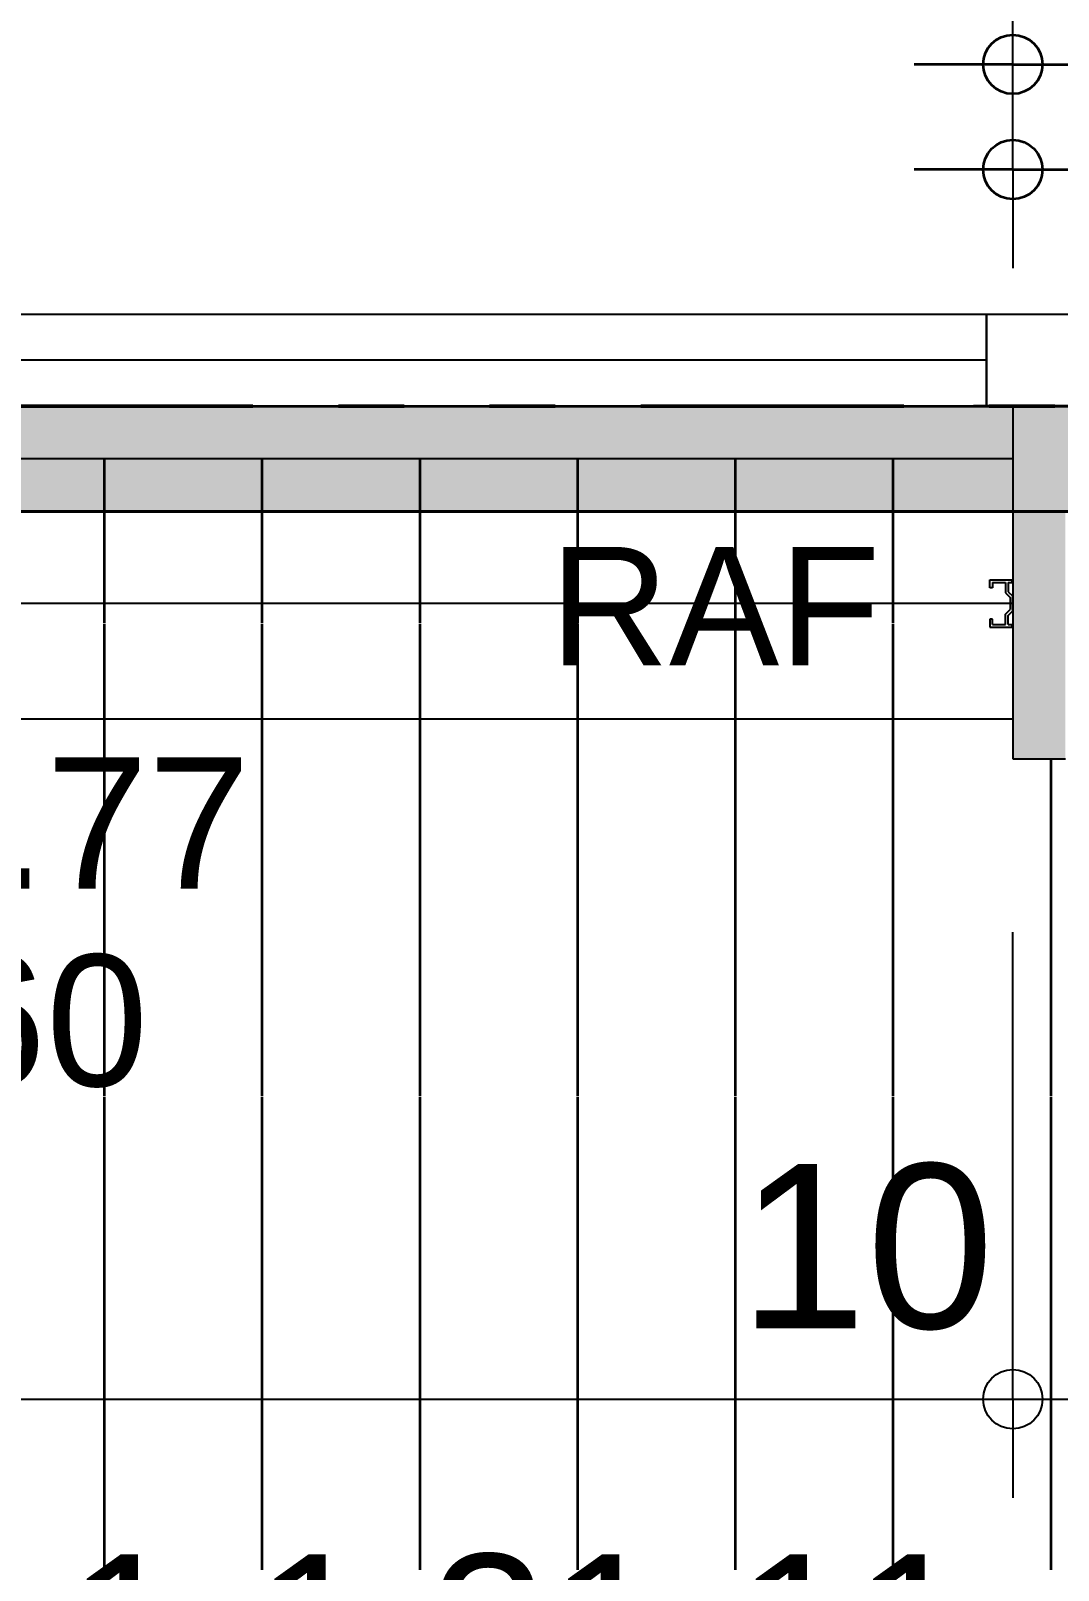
# Model space of a CAD drawing. Header units: centimetres. Extents: x 0.3 to 84.3, y 0.3 to 59.7.
# Drawn here: x 35.886 to 37.449, y 14.344 to 16.685 of the extents above; entities that cross this region are included whole.
import ezdxf

# ---------------------------------------------------------------- set-up
doc = ezdxf.new("R2010")
doc.units = ezdxf.units.CM
for name, pattern in [('AUSGEZOGEN', [0]), ('LINIE_23', [0.79, 0.4, -0.13, 0, -0.13, 0, -0.13]), ('PHANTOM', [63.5, 31.75, -6.35, 6.35, -6.35, 6.35, -6.35]), ('PUNKT', [6.35, 0, -6.35]), ('RAND', [44.45, 12.7, -6.35, 12.7, -6.35, 0, -6.35]), ('VERDECKT', [9.525, 6.35, -3.175])]:
    doc.linetypes.add(name, pattern=pattern)
for name, color, linetype, lineweight in [('Allgemein', 7, 'AUSGEZOGEN', 35), ('Ausbau Raeume', 7, 'AUSGEZOGEN', 35), ('Bauachsen grob', 7, 'RAND', 25), ('Bodenplatte', 7, 'AUSGEZOGEN', 35), ('Decke', 7, 'AUSGEZOGEN', 35), ('Fenster', 7, 'AUSGEZOGEN', 35), ('Raumbezeichnung', 7, 'AUSGEZOGEN', 35), ('Rolladen', 7, 'AUSGEZOGEN', 25), ('Text Koten', 7, 'AUSGEZOGEN', 50), ('Text Werkplan Ausfuehrung', 7, 'AUSGEZOGEN', 50), ('Vorhangbrett', 7, 'AUSGEZOGEN', 25), ('Wand Beton bewehrt', 7, 'AUSGEZOGEN', 35), ('Werkplan- Ausfuehrungsmasse', 7, 'AUSGEZOGEN', 25)]:
    doc.layers.add(name, color=color, linetype=linetype, lineweight=lineweight)
doc.styles.add('ARIAL', font='ARIAL.TTF')

msp = doc.modelspace()

# ---------------------------------------------------------------- hatches: boundary and pattern name
at = {"layer": 'Allgemein', "linetype": 'AUSGEZOGEN', "lineweight": 25}
msp.add_hatch(color=32, dxfattribs=at).paths.add_polyline_path([(37.46, 15.794), (37.46, 16.114), (37.38, 16.114), (37.38, 15.794), (37.38, 15.714), (37.38, 15.666), (37.38, 15.618), (37.38, 15.578), (37.46, 15.578), (37.46, 15.618), (37.46, 15.666), (37.46, 15.714)])
at = {"layer": 'Bodenplatte', "linetype": 'AUSGEZOGEN', "lineweight": 25, "true_color": 0xe0ffe0}
msp.add_hatch(color=254, dxfattribs=at).paths.add_polyline_path([(31.66, 16.114), (31.66, 15.954), (62.72, 15.954), (62.72, 16.114)])

# ---------------------------------------------------------------- linework, layer by layer
at = {"layer": 'Allgemein', "color": 7, "linetype": 'AUSGEZOGEN', "lineweight": 25}
for p, q in [((37.46, 16.114), (37.38, 16.114)), ((37.38, 16.114), (37.38, 15.794)), ((37.38, 15.794), (37.38, 15.714)), ((37.38, 15.714), (37.38, 15.666)), ((37.38, 15.666), (37.38, 15.618)), ((37.38, 15.618), (37.38, 15.578)), ((37.38, 15.578), (37.46, 15.578))]:
    msp.add_line(p, q, dxfattribs=at)
at = {"layer": 'Ausbau Raeume', "color": 254, "linetype": 'AUSGEZOGEN', "lineweight": 35}
for p, q in [((35.9982, 15.7846), (35.9982, 16.034)), ((36.2382, 15.7846), (36.2382, 16.034)), ((36.4782, 15.7846), (36.4782, 16.034)), ((36.7182, 15.7846), (36.7182, 16.034)), ((36.9582, 15.7846), (36.9582, 16.034)), ((37.1982, 15.7846), (37.1982, 16.034)), ((35.9982, 15.0646), (35.9982, 15.7832)), ((36.2382, 15.0646), (36.2382, 15.7832)), ((36.4782, 15.0646), (36.4782, 15.7832)), ((36.7182, 15.0646), (36.7182, 15.7832)), ((36.9582, 15.0646), (36.9582, 15.7832)), ((37.1982, 15.0646), (37.1982, 15.7832)), ((37.4382, 15.0646), (37.4382, 15.578)), ((35.9982, 14.3446), (35.9982, 15.0632)), ((36.2382, 14.3446), (36.2382, 15.0632)), ((36.4782, 14.3446), (36.4782, 15.0632)), ((36.7182, 14.3446), (36.7182, 15.0632)), ((36.9582, 14.3446), (36.9582, 15.0632)), ((37.1982, 14.3446), (37.1982, 15.0632)), ((37.4382, 14.3446), (37.4382, 15.0632))]:
    msp.add_line(p, q, dxfattribs=at)
at = {"layer": 'Bauachsen grob', "color": 32, "linetype": 'LINIE_23', "lineweight": 50, "true_color": 0xc36e14}
msp.add_line((21.964, 16.114), (72.416, 16.114), dxfattribs=at)
at = {"layer": 'Bodenplatte', "color": 92, "linetype": 'VERDECKT', "lineweight": 35, "true_color": 0x00c600}
for p, q in [((62.72, 16.114), (31.66, 16.114)), ((31.66, 15.954), (62.72, 15.954))]:
    msp.add_line(p, q, dxfattribs=at)
at = {"layer": 'Decke', "color": 92, "linetype": 'RAND', "lineweight": 35, "true_color": 0x00c600}
for p, q in [((31.66, 16.114), (47.6, 16.114)), ((47.44, 15.954), (31.66, 15.954))]:
    msp.add_line(p, q, dxfattribs=at)
at = {"layer": 'Fenster', "color": 7, "linetype": 'AUSGEZOGEN', "lineweight": 25}
for p, q in [((37.34, 16.184), (34.981, 16.184)), ((37.38, 16.034), (32.58, 16.034))]:
    msp.add_line(p, q, dxfattribs=at)
for points in [[(37.34, 16.114), (32.62, 16.114), (32.62, 16.254), (37.34, 16.254), (37.34, 16.114)], [(37.56, 16.114), (37.34, 16.114), (37.34, 16.254), (37.56, 16.254), (37.56, 16.114)]]:
    msp.add_lwpolyline(points, dxfattribs=at)
at = {"layer": 'Rolladen', "color": 7, "linetype": 'AUSGEZOGEN', "lineweight": 25}
for p, q in [((37.345, 15.838), (37.345, 15.85)), ((37.345, 15.85), (37.379, 15.85)), ((37.379, 15.846), (37.379, 15.85)), ((37.349, 15.838), (37.345, 15.838)), ((37.349, 15.846), (37.369, 15.846)), ((37.349, 15.846), (37.349, 15.838)), ((37.369, 15.846), (37.369, 15.8303)), ((37.369, 15.8303), (37.376, 15.8233)), ((37.373, 15.846), (37.379, 15.846)), ((37.373, 15.846), (37.373, 15.832)), ((37.373, 15.832), (37.38, 15.825)), ((37.369, 15.7977), (37.376, 15.8047)), ((37.376, 15.8233), (37.376, 15.8047)), ((37.38, 15.803), (37.38, 15.825)), ((37.38, 15.809), (37.38, 15.819)), ((37.38, 15.808), (37.38, 15.809)), ((37.345, 15.79), (37.345, 15.778)), ((37.349, 15.79), (37.345, 15.79)), ((37.349, 15.782), (37.349, 15.79)), ((37.349, 15.782), (37.369, 15.782)), ((37.369, 15.782), (37.369, 15.7977)), ((37.373, 15.796), (37.38, 15.803)), ((37.373, 15.782), (37.373, 15.796)), ((37.373, 15.782), (37.379, 15.782)), ((37.379, 15.778), (37.379, 15.782)), ((37.345, 15.778), (37.379, 15.778))]:
    msp.add_line(p, q, dxfattribs=at)
at = {"layer": 'Rolladen', "color": 7, "linetype": 'PHANTOM', "lineweight": 25}
for p, q in [((37.38, 15.814), (32.58, 15.814)), ((37.38, 15.638), (32.58, 15.638))]:
    msp.add_line(p, q, dxfattribs=at)
at = {"layer": 'Vorhangbrett', "color": 191, "linetype": 'AUSGEZOGEN', "lineweight": 25, "true_color": 0xbe96ea}
for p, q in [((37.38, 16.634), (37.38, 16.784)), ((37.38, 16.474), (37.38, 16.634)), ((37.38, 16.474), (37.38, 16.324))]:
    msp.add_line(p, q, dxfattribs=at)
at = {"layer": 'Vorhangbrett', "color": 191, "linetype": 'PUNKT', "lineweight": 25, "true_color": 0xbe96ea}
msp.add_line((32.18, 16.634), (45.57, 16.634), dxfattribs=at)
at = {"layer": 'Vorhangbrett', "color": 191, "linetype": 'AUSGEZOGEN', "lineweight": 35, "true_color": 0xbe96ea}
for p, q in [((37.38, 16.634), (37.23, 16.634)), ((37.38, 16.634), (37.53, 16.634)), ((37.38, 16.474), (37.23, 16.474)), ((37.38, 16.474), (37.53, 16.474))]:
    msp.add_line(p, q, dxfattribs=at)
for centre in [(37.38, 16.634), (37.38, 16.474)]:
    msp.add_circle(centre, 0.045, dxfattribs=at)
at = {"layer": 'Wand Beton bewehrt', "color": 180, "linetype": 'PUNKT', "lineweight": 25}
for p, q in [((37.58, 16.254), (32.38, 16.254)), ((32.58, 16.114), (37.38, 16.114)), ((37.38, 16.114), (37.46, 16.114))]:
    msp.add_line(p, q, dxfattribs=at)
at = {"layer": 'Werkplan- Ausfuehrungsmasse', "color": 7, "linetype": 'AUSGEZOGEN', "lineweight": 25}
for q in [(37.38, 14.754), (37.38, 14.454), (37.58, 14.604)]:
    msp.add_line((37.38, 14.604), q, dxfattribs=at)
for points in [[(37.38, 14.604), (37.38, 14.6665), (37.38, 14.6665), (37.38, 14.6665), (37.38, 14.6665), (37.38, 14.6665), (37.38, 14.6665), (37.38, 14.6665), (37.38, 14.6665), (37.38, 14.6665), (37.38, 14.6665), (37.38, 14.6665), (37.38, 14.6665), (37.38, 14.6665), (37.38, 14.6665), (37.38, 14.6665), (37.38, 14.6665), (37.38, 14.6665), (37.38, 14.6665), (37.38, 14.6665), (37.38, 14.6665), (37.38, 14.6705), (37.38, 14.6705), (37.38, 14.6708), (37.38, 14.6708), (37.38, 14.6719), (37.38, 14.6719), (37.38, 14.6722), (37.38, 14.6722), (37.38, 14.6734), (37.38, 14.6734), (37.38, 14.6738), (37.38, 14.6738), (37.38, 14.6759), (37.38, 14.6759), (37.38, 14.6791), (37.38, 14.6791), (37.38, 15.314)], [(32.58, 14.604), (32.8333, 14.604), (32.8333, 14.604), (35.1704, 14.604), (35.1704, 14.604), (36.272, 14.604), (36.272, 14.604), (37.38, 14.604)]]:
    msp.add_lwpolyline(points, dxfattribs=at)
msp.add_circle((37.38, 14.604), 0.045, dxfattribs=at)

# ---------------------------------------------------------------- texts
at = {"layer": 'Raumbezeichnung', "color": 7, "linetype": 'AUSGEZOGEN', "lineweight": 50, "insert": (35.94, 14.135), "char_height": 0.23, "width": 0.115, "attachment_point": 7, "style": 'ARIAL'}
msp.add_mtext('1-1.31-11', dxfattribs=at)
at = {"layer": 'Text Koten', "color": 7, "linetype": 'AUSGEZOGEN', "lineweight": 35, "char_height": 0.2, "width": 0.1, "attachment_point": 7, "style": 'ARIAL'}
for s, insert in [('uk\\~f.\\~St.\\~\\~:\\~+10.77', (34.1, 15.3773)), ('ok\\~f.\\~Bo.\\~:\\~+8.60', (34.1, 15.0773))]:
    msp.add_mtext(s, dxfattribs=dict(at, insert=insert))
at = {"layer": 'Text Werkplan Ausfuehrung', "color": 7, "linetype": 'AUSGEZOGEN', "lineweight": 35, "insert": (36.6754, 15.72), "char_height": 0.18, "width": 0.09, "attachment_point": 7, "style": 'ARIAL'}
msp.add_mtext('RAF', dxfattribs=at)
at = {"layer": 'Werkplan- Ausfuehrungsmasse', "color": 7, "linetype": 'AUSGEZOGEN', "lineweight": 50, "insert": (36.9632, 14.7083), "char_height": 0.25, "width": 0.125, "attachment_point": 7, "style": 'ARIAL'}
msp.add_mtext('10', dxfattribs=at)

doc.saveas('drawing.dxf')
